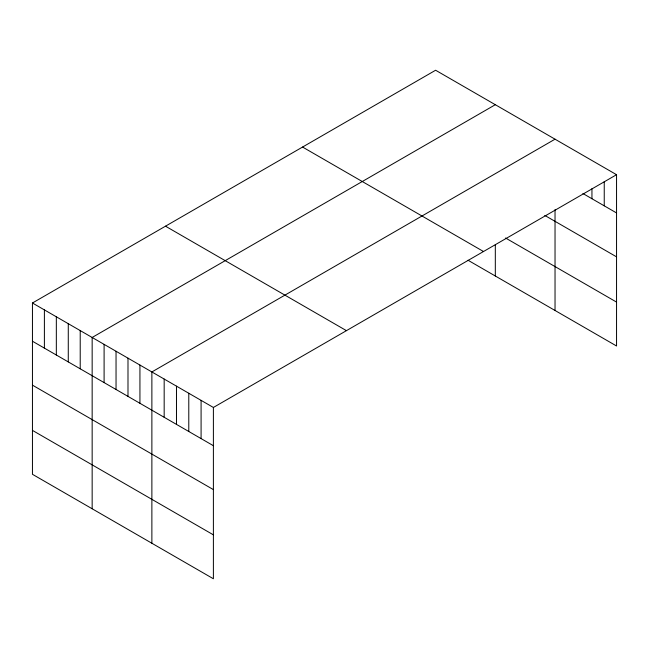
<?xml version="1.0" encoding="UTF-8"?>
<svg xmlns="http://www.w3.org/2000/svg" width="649" height="649" viewBox="0 0 649 649"><rect width="100%" height="100%" fill="white"/><g stroke="black" fill="none" stroke-linecap="round" stroke-linejoin="round"><path stroke-width="0.97" d="M32.45 303.002L213.391 407.467L213.391 578.762L32.45 474.297L32.45 303.002L435.609 70.238L616.55 174.703L616.55 345.998L468.026 260.249M495.317 104.708L92.158 337.472L92.158 508.767M555.033 139.186L151.874 371.95L151.874 543.245M213.391 407.467L616.55 174.703M582.916 193.516L616.55 212.937M544.795 215.419L616.55 256.85M505.555 238.005L616.55 302.093M302.564 147.047L483.505 251.512M165.495 226.185L346.436 330.649M32.45 341.228L213.391 445.701M32.45 385.141L213.391 489.606M32.45 430.384L213.391 534.849M604.243 181.688L604.243 205.83M591.945 188.664L591.945 198.732M555.033 209.619L555.033 310.482M495.317 244.787L495.317 276.012M201.085 400.36L201.085 438.594M188.786 393.253L188.786 431.488M176.479 386.155L176.479 424.389M164.173 379.048L164.173 417.283M139.933 365.054L139.933 403.28M127.991 358.159L127.991 396.393M116.041 351.263L116.041 389.497M104.1 344.368L104.1 382.602M80.216 330.576L80.216 368.81M68.275 323.681L68.275 361.915M56.333 316.785L56.333 355.019M44.392 309.898L44.392 348.124"/></g></svg>
